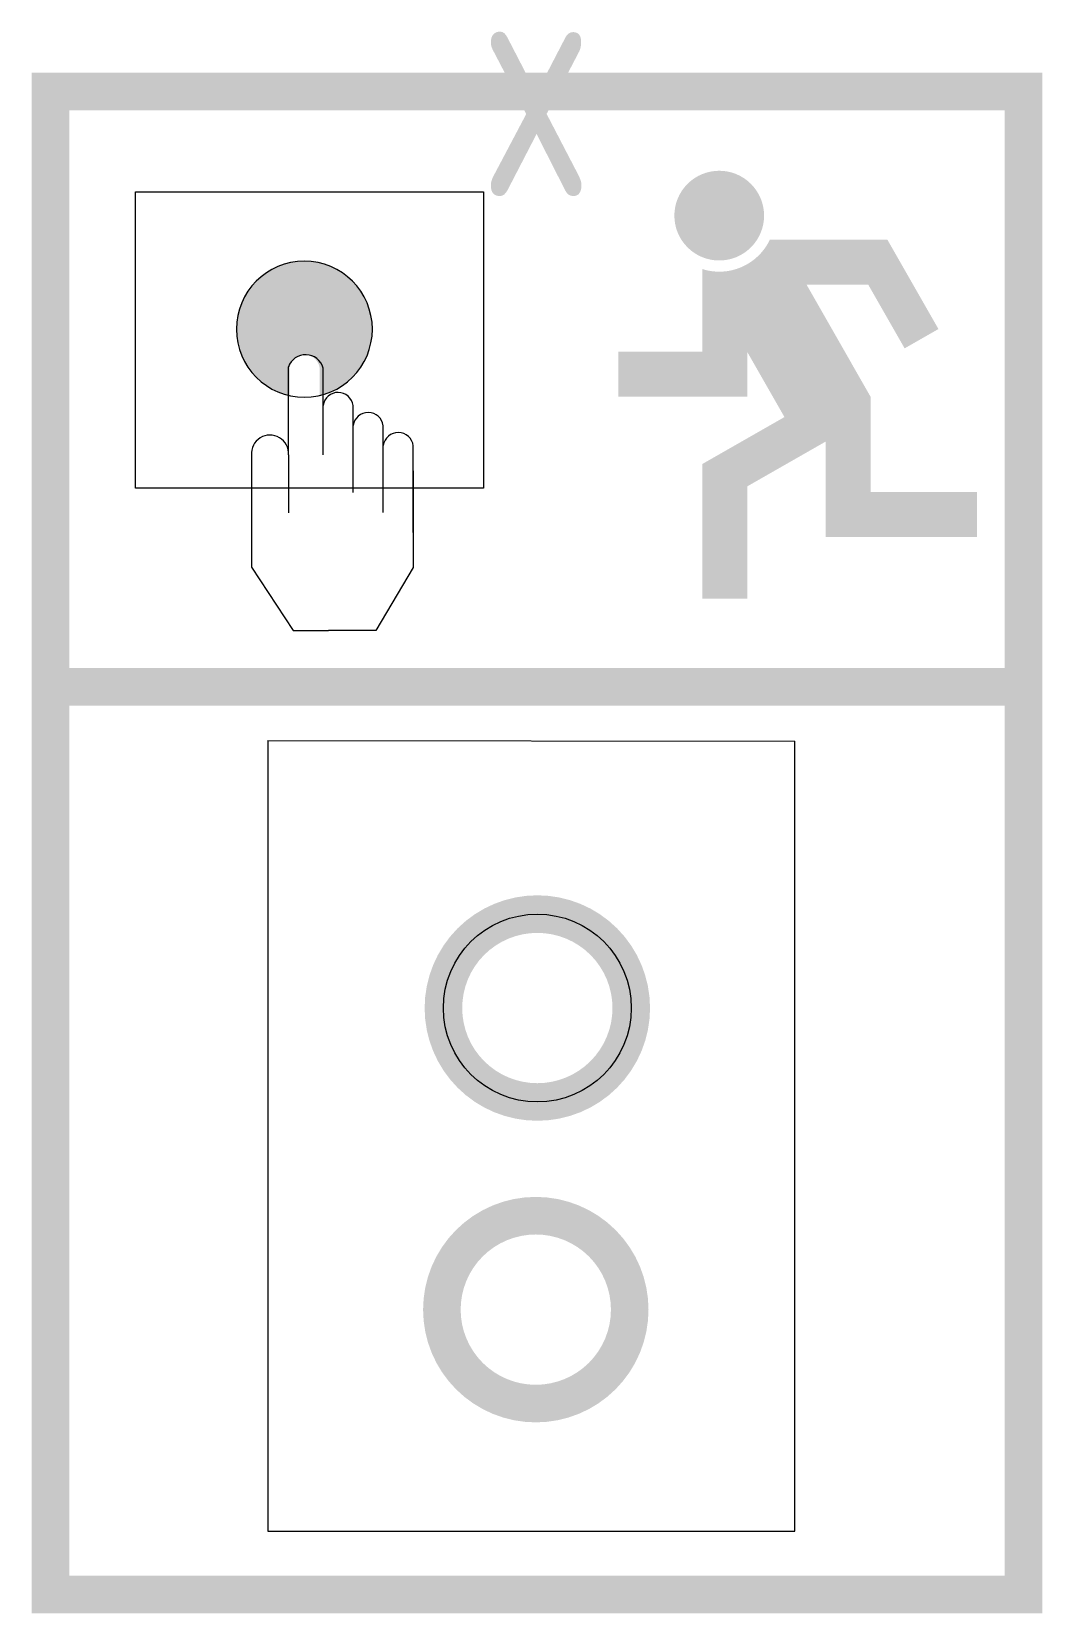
# Model space of a CAD drawing. Header units: metres. Extents: x -162 to 83385, y -62392 to -1971.
# Drawn here: x 61317.6 to 61532.8, y -11975.5 to -11638.8 of the extents above; entities that cross this region are included whole.
import ezdxf
from ezdxf.enums import TextEntityAlignment as Align

# ---------------------------------------------------------------- set-up
doc = ezdxf.new("R2010")
doc.units = ezdxf.units.M
doc.header["$LTSCALE"] = 0.5
for name, color, linetype, lineweight in [('ELIN_Attribut_01_Produkt_ID', 7, 'Continuous', 0), ('ELIN_Attribut_02_Stromkreis', 7, 'Continuous', 0), ('ELIN_Attribut_03_Verteilerbereich', 7, 'Continuous', 0), ('ELIN_Attribut_04_Montagehoehe', 7, 'Continuous', 0), ('ELIN_Attribut_05_Montageart', 7, 'Continuous', 0), ('ELIN_Attribut_06_Tuernummer', 7, 'Continuous', 0), ('ELIN_Attribut_07_Bemerkung', 7, 'Continuous', 0), ('ELIN_Attribut_08_Adresse', 7, 'Continuous', 0), ('ELIN_Attribut_10_AKZ1', 7, 'Continuous', 0), ('ELIN_Attribut_11_AKZ2', 7, 'Continuous', 0), ('ELIN_Attribut_12_Sonstiges1', 7, 'Continuous', 0), ('ELIN_Attribut_13_Sonstiges2', 7, 'Continuous', 0), ('ELIN_Attribut_14_Bauteil', 7, 'Continuous', 0), ('ELIN_Attribut_15_Ebene', 7, 'Continuous', 0), ('ELIN_Attribut_16_Raumnummer', 7, 'Continuous', 0), ('ELIN_Attribut_17_Raumname', 7, 'Continuous', 0), ('ELIN_Attribut_18_Montageabschnitt', 7, 'Continuous', 0), ('ELIN_Attribut_Basispunkt', 2, 'Continuous', 0), ('ELIN_Attribute_GEMOS', 11, 'Continuous', 0), ('ELIN_SIB_WA_Fluchtwegsterminal', 3, 'Continuous', 0)]:
    doc.layers.add(name, color=color, linetype=linetype, lineweight=lineweight)
doc.layers.get('0').off()
doc.styles.add('ELIN_Attribute', font='isocp.shx', dxfattribs={"width": 0.8})

# ---------------------------------------------------------------- blocks, each defined once
blk = doc.blocks.new('ELIN_SIB_FLUCHTWEGSTERMINAL')
h = blk.add_hatch(color=3)
h.dxf.hatch_style = 1
edge = h.paths.add_edge_path()
edge.add_ellipse((38.80097945315356, -26.42874650028352), major_axis=(6.753839577096361, 6.753839577096358), ratio=0.9999999999999998, start_angle=0, end_angle=360)
h = blk.add_hatch(color=3)
h.dxf.hatch_style = 1
edge = h.paths.add_edge_path()
edge.add_line((35.2068711763568, -37.81414015323207), (35.2068711763568, -55.42497091581208))
edge.add_line((35.2068711763568, -55.42497091581208), (17.29804956131556, -55.42497091581208))
edge.add_line((17.29804956132284, -55.42497091581208), (17.29804956132284, -64.97634244383153))
edge.add_line((17.29804956132284, -64.97634244383335), (44.75826658280857, -64.97634244383335))
edge.add_line((44.75826658280857, -64.97634244383335), (44.75826658280857, -55.42497091581389))
edge.add_line((44.75826658280857, -55.42497091581208), (52.69325950714119, -69.31120853339415))
edge.add_line((52.69325950714119, -69.31120853339415), (35.2068711763568, -79.30339973586342))
edge.add_line((35.2068711763568, -79.30339973586342), (35.2068711763568, -107.9575143199217))
edge.add_line((35.2068711763568, -107.9575143199199), (44.75826658280857, -107.9575143199199))
edge.add_line((44.75826658280857, -107.9575143199199), (44.75826658280857, -84.0790854998686))
edge.add_line((44.75826658280857, -84.0790854998686), (61.47311899998748, -74.52771397184915))
edge.add_line((61.47311899998748, -74.52771397185097), (61.47311899998748, -94.8243784688948))
edge.add_line((61.47311899998748, -94.8243784688948), (93.70897402863191, -94.8243784688948))
edge.add_line((93.70897402863191, -94.8243784688948), (93.70897402863191, -85.27300694087533))
edge.add_line((93.70897402863191, -85.27300694087717), (71.02451440643927, -85.27300694087717))
edge.add_line((71.02451440643927, -85.27300694087717), (71.02451440643927, -64.97634244383335))
edge.add_line((71.02451440643927, -64.97634244383335), (57.37966382579907, -41.09792556299725))
edge.add_line((57.3796638257918, -41.09792556299543), (70.51275191996683, -41.09792556299543))
edge.add_line((70.51275191996683, -41.09792556299543), (78.27978397598054, -54.69032717473055))
edge.add_line((78.27978397598054, -54.69032717473055), (85.48010928080477, -50.5758589831803))
edge.add_line((85.48010928080477, -50.5758589831803), (74.60627872945042, -31.54655403497418))
edge.add_line((74.60627872945042, -31.54655403497418), (49.58763105481192, -31.54655403497418))
edge.add_arc((38.80095061167232, -26.42875979690689), 11.93919146532036, 252.4803982511553, 334.61776605246826, ccw=False)
h = blk.add_hatch(color=8)
h.dxf.hatch_style = 1
h.paths.add_polyline_path([(-49.5338555220951, -36.13606095702743, 0.8963250459086269), (-52.67228117460035, -64.75283931426748), (-52.67228117460035, -58.82080691711235, -0.8720664828809038), (-46.27584289737568, -58.87208296619974), (-46.27584289737568, -64.72575781095475, 0.892514641495596)])
at = {"const_width": 8}
blk.add_lwpolyline([(103.6091705292347, 0), (-103.6091705292347, 0), (-103.6091705292347, -320.0000000000055), (103.6091705292347, -320.0000000000037)], close=True, dxfattribs=at)
at = {"color": 8}
blk.add_lwpolyline([(-85.48888314468786, -21.3537136932191), (-11.40769341326086, -21.3537136932191), (-11.40769341326086, -84.4804334865821), (-85.48888314468786, -84.4804334865821)], close=True, dxfattribs=at)
blk.add_lwpolyline([(-49.5338555220951, -36.13606095702743, 0.9999999999999998), (-49.5338555220951, -65.09703304052711, 0.9999999999999998)], format="xyb", close=True, dxfattribs=at)
for points in [[(-52.92201446578839, -77.18549422775686), (-52.92201446578839, -58.6458678987692), (-52.92201446578839, -58.6458678987692)], [(-45.55112502265545, -77.36043324609636), (-45.55112502265545, -58.82080691710871), (-45.55112502265545, -58.82080691710871)], [(-39.15468674542353, -85.36866342025495), (-39.15468674542353, -66.82903709126731), (-39.15468674542353, -66.82903709126731)], [(-32.74462535580824, -89.6410844145339), (-32.74462535580824, -71.10145808554626), (-32.74462535580824, -71.10145808554626)], [(-32.74462535580824, -89.6410844145339), (-32.74462535580824, -71.10145808554626), (-32.74462535580824, -71.10145808554626)], [(-60.79483095826436, -77.25058333069502), (-60.79483095826436, -101.3046808792987), (-51.93005500877188, -114.7551046708704), (-44.37727766519674, -114.7551046708704)], [(-52.93050232331006, -77.36043324609636), (-52.93050232331006, -89.73617438797919)], [(-26.33456396618567, -93.91350540880919), (-26.33456396618567, -75.37387907982156), (-26.33456396618567, -75.37387907982156)], [(-26.33456396618567, -80.77072783292535), (-26.33456396618567, -101.3436845690939), (-34.34687416366796, -114.7551046708704), (-44.37727766519674, -114.7551046708704)]]:
    blk.add_lwpolyline(points, dxfattribs=at)
at = {"const_width": 8}
blk.add_lwpolyline([(99.98588859528537, -126.7323130185304), (-99.61066012759694, -126.7323130185304)], dxfattribs=at)
for points in [[(-57.31183876795693, -138.1392308725098), (-57.31183876795693, -306.4708601521033), (54.92859210696771, -306.4708601521033), (54.92859210696771, -138.3301679502529)], [(-57.31183876795693, -138.1392308725098), (54.92859210696771, -138.3301679502529)]]:
    blk.add_lwpolyline(points)
at = {"color": 1, "const_width": 8}
blk.add_lwpolyline([(0.0727007956011221, -175.1291735387094, 0.9999999999999998), (0.0727007956011221, -215.1291735387094, 0.9999999999999998)], format="xyb", close=True, dxfattribs=at)
at = {"color": 7, "const_width": 8}
blk.add_lwpolyline([(-0.2561379623948596, -239.3374033441123, 0.9999999999999998), (-0.2561379623948596, -279.3374033441123, 0.9999999999999998)], format="xyb", close=True, dxfattribs=at)
blk.add_circle((0.0727007956011221, -195.1291735387094), 20)
at = {"color": 8}
for centre, radius, start, end in [((-49.27113812159952, -59.88533580609874), 3.855538713834759, 15.23653525609829, 161.2477149380406), ((-42.35642643451138, -67.2938467024087), 3.228335026548663, 7.359523252971689, 171.7218910759399), ((-35.94636504489609, -71.56626769668766), 3.228335026548663, 7.359523252971689, 171.7218910759399), ((-56.86497427804715, -77.08186137707706), 3.944321468747395, 355.9500534132627, 184.9084043723666), ((-29.53630365527351, -75.83868869096295), 3.228335026548663, 7.359523252971689, 171.7218910759399)]:
    blk.add_arc(centre, radius, start, end, dxfattribs=at)
at = {"layer": 'ELIN_Attribut_01_Produkt_ID', "style": 'ELIN_Attribute', "width": 0.8, "flags": 8}
blk.add_attdef('01_PRODUKT_ID', (186.5034435309862, -348.7447860144425, -4.9999471e-09), '', height=150, dxfattribs=at)
at = {"layer": 'ELIN_Attribut_02_Stromkreis', "style": 'ELIN_Attribute', "width": 0.8, "flags": 8}
blk.add_attdef('02_STROMKREIS', (-540.6761110536426, 209.2552139855575, -4.9999471e-09), '', height=150, dxfattribs=at)
at = {"layer": 'ELIN_Attribut_03_Verteilerbereich', "style": 'ELIN_Attribute', "width": 0.8, "flags": 8}
blk.add_attdef('03_VERTEILERBEREICH', (-247.7159315331046, -709.7447860144423, -4.9999471e-09), '', height=125, dxfattribs=at)
at = {"layer": 'ELIN_Attribut_04_Montagehoehe', "style": 'ELIN_Attribute', "width": 0.8, "flags": 8}
blk.add_attdef('04_MONTAGEHOEHE', text='', height=125, dxfattribs=at).set_placement((-308.6761110536427, -13.86105319092212, -4.9999471e-09), align=Align.RIGHT)
at = {"layer": 'ELIN_Attribut_05_Montageart', "style": 'ELIN_Attribute', "width": 0.8, "flags": 8}
blk.add_attdef('05_MONTAGEART', (297.3238889463573, -13.86105319092212, -4.9999471e-09), '', height=125, dxfattribs=at)
at = {"layer": 'ELIN_Attribut_06_Tuernummer', "style": 'ELIN_Attribute', "width": 0.8, "flags": 8}
blk.add_attdef('06_TUERNUMMER', text='', height=125, dxfattribs=at).set_placement((-308.6761110536427, -213.8610531909221, -4.9999471e-09), align=Align.RIGHT)
at = {"layer": 'ELIN_Attribut_07_Bemerkung', "style": 'ELIN_Attribute', "width": 0.8, "flags": 8}
blk.add_attdef('07_BEMERKUNG', (-247.7159315331046, -909.7447860144423, -4.9999471e-09), '', height=125, dxfattribs=at)
at = {"layer": 'ELIN_Attribut_08_Adresse', "style": 'ELIN_Attribute', "width": 0.8, "flags": 8}
blk.add_attdef('08_ADRESSE', (-247.7159315331046, -1109.744786014442, -4.9999471e-09), '', height=125, dxfattribs=at)
at = {"layer": 'ELIN_Attribut_10_AKZ1', "style": 'ELIN_Attribute', "width": 0.8}
blk.add_attdef('10_AKZ1', (195.767083841561, -1466.648002017251, -4.9999471e-09), '', height=125, dxfattribs=at)
at = {"layer": 'ELIN_Attribut_11_AKZ2', "style": 'ELIN_Attribute', "width": 0.8}
blk.add_attdef('11_AKZ2', (195.767083841561, -1622.949313398762, -4.9999471e-09), '', height=125, dxfattribs=at)
at = {"layer": 'ELIN_Attribut_12_Sonstiges1', "style": 'ELIN_Attribute', "width": 0.8, "flags": 8}
blk.add_attdef('12_SONSTIGES1', (-247.7159315331046, -1909.744786014442, -4.9999471e-09), '', height=125, dxfattribs=at)
at = {"layer": 'ELIN_Attribut_13_Sonstiges2', "style": 'ELIN_Attribute', "width": 0.8, "flags": 8}
blk.add_attdef('13_SONSTIGES2', (-247.7159315331046, -2109.744786014442, -4.9999471e-09), '', height=125, dxfattribs=at)
at = {"layer": 'ELIN_Attribut_14_Bauteil', "style": 'ELIN_Attribute', "width": 0.8, "flags": 8}
blk.add_attdef('14_BAUTEIL', (-247.7159315331046, -2309.744786014442, -4.9999471e-09), '', height=125, dxfattribs=at)
at = {"layer": 'ELIN_Attribut_15_Ebene', "style": 'ELIN_Attribute', "width": 0.8}
blk.add_attdef('15_EBENE', (198.4357215023464, -3118.301446537365, -9.9998942e-09), '', height=125, dxfattribs=at)
at = {"layer": 'ELIN_Attribut_16_Raumnummer', "style": 'ELIN_Attribute', "width": 0.8, "flags": 8}
blk.add_attdef('16_RAUMNUMMER', (-247.7159315331046, -2709.744786014442, -4.9999471e-09), '', height=125, dxfattribs=at)
at = {"layer": 'ELIN_Attribut_17_Raumname', "style": 'ELIN_Attribute', "width": 0.8, "flags": 8}
blk.add_attdef('17_RAUMNAME', (-247.7159315331046, -2909.744786014442, -4.9999471e-09), '', height=125, dxfattribs=at)
at = {"layer": 'ELIN_Attribut_18_Montageabschnitt', "style": 'ELIN_Attribute', "width": 0.8, "flags": 8}
blk.add_attdef('18_MONTAGEABSCHNITT', (-247.7159315331046, -3109.744786014442, -4.9999471e-09), '', height=125, dxfattribs=at)
at = {"layer": 'ELIN_Attribut_Basispunkt', "style": 'ELIN_Attribute', "width": 0.8, "flags": 8}
blk.add_attdef('Basispunkt', text='', height=50, dxfattribs=at).set_placement((-0.1761110536420993, 2.741362214622654), align=Align.MIDDLE)
at = {"layer": 'ELIN_Attribute_GEMOS', "color": 11, "style": 'ELIN_Attribute', "width": 0.6, "flags": 8}
for tag, p in [('G01_PRO02ID', (1620.287345435117, 184.3810489033835)), ('G02_BEZEICHNUNG', (1620.287345435117, -13.86105319092211, -4.9999471e-09)), ('G03_DESCRIPTION', (1620.287345435117, -203.6473253903664, -4.9999471e-09)), ('G04_GEMOS-SYMBOL', (1623.636308556513, -403.6473253903663, -4.9999471e-09)), ('G05_GEMOS-TYP', (1623.636308556513, -603.6473253903664, -4.9999471e-09)), ('G06_ORTSKENNUNG', (1620.287345435117, -803.6473253903661, -4.9999471e-09)), ('G08_FREI1', (1620.287345435117, -1003.647325390366, -4.9999471e-09)), ('G08_FREI2', (1620.287345435117, -1203.647325390366, -4.9999471e-09))]:
    blk.add_attdef(tag, p, '', height=125, dxfattribs=at)

msp = doc.modelspace()

# ---------------------------------------------------------------- block references
at = {"layer": 'ELIN_SIB_WA_Fluchtwegsterminal', "lineweight": 0}
ref = msp.add_blockref('ELIN_SIB_FLUCHTWEGSTERMINAL', (61425.21852494464, -11651.51640443667), dxfattribs=at)
ref.add_attrib('Basispunkt', 'x', dxfattribs={"layer": 'ELIN_Attribut_Basispunkt', "height": 50, "style": 'ELIN_Attribute', "width": 0.8}).set_placement((61425.04241389102, -11648.77504222204), align=Align.MIDDLE)

doc.saveas('drawing.dxf')
